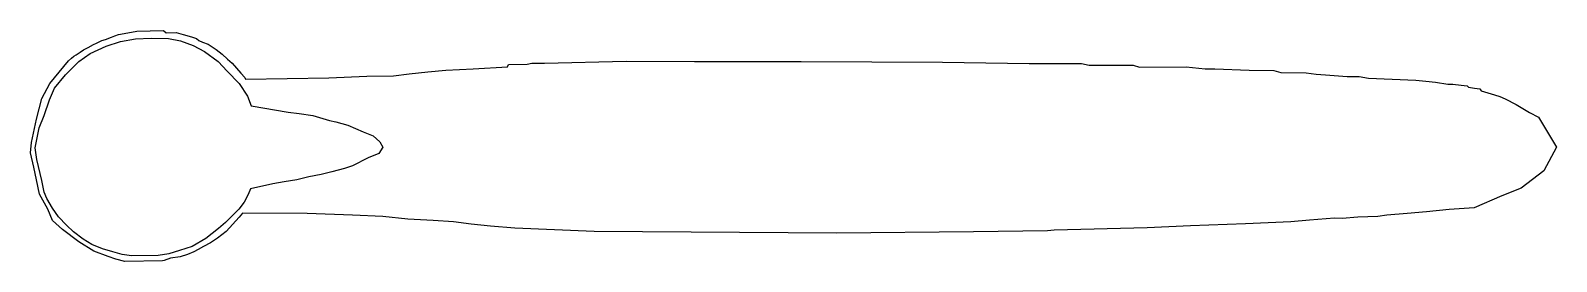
# Model space of a CAD drawing. Extents: x -85 to 1043, y -84 to 87.
import ezdxf

# ---------------------------------------------------------------- set-up
doc = ezdxf.new("R2010")
doc.units = 0

msp = doc.modelspace()

# ---------------------------------------------------------------- linework, layer by layer
at = {"layer": 'SAMPLE_AREA_2'}
msp.add_lwpolyline([(-56.700558, 64.542805), (-54.433228, 66.54339), (-52.732731, 67.877113), (-51.165607, 68.877405), (-48.198073, 70.844647), (-45.697342, 72.61183), (-42.263005, 74.512385), (-38.261836, 76.612999), (-35.961164, 77.579948), (-32.193396, 79.580533), (-29.459264, 80.380767), (-25.057978, 82.04792), (-22.423875, 82.981527), (-19.674924, 84.067029), (-12.858117, 85.193284), (-6.21914, 86.438092), (13.460685, 86.971581), (15.357536, 85.311837), (22.944938, 85.548943), (28.102, 83.948476), (34.088935, 82.288731), (37.764083, 80.984647), (39.72021, 79.562009), (42.209826, 78.257924), (46.596293, 76.77601), (52.346122, 72.923032), (56.910418, 69.544267), (60.763396, 65.869119), (64.142161, 62.846013), (70.781138, 55.377164), (73.626414, 52.235505), (74.21918, 51.049974), (135.629717, 51.939122), (163.845369, 53.124654), (183.584471, 53.36176), (195.024851, 54.902951), (208.895571, 56.325589), (222.232801, 57.570397), (242.446115, 58.578099), (267.816492, 60.000737), (268.646364, 61.838311), (282.279977, 62.193971), (285.777295, 62.786737), (295.202272, 62.786737), (355.486554, 64.209374), (406.185594, 63.996418), (485.010273, 64.136925), (589.50098, 63.637343), (653.447482, 62.638179), (692.16509, 62.638179), (697.910284, 61.389224), (730.383116, 61.389224), (735.129146, 59.890478), (769.600307, 60.140269), (783.630805, 58.58371), (790.921825, 58.642986), (816.232924, 57.694561), (834.490111, 57.338902), (839.647174, 55.856987), (858.43785, 55.619881), (865.728869, 54.730732), (872.723506, 54.197243), (888.728182, 53.070988), (897.501116, 52.952435), (904.436476, 51.766903), (939.409659, 50.166435), (946.937784, 49.455116), (954.050974, 48.803074), (963.061014, 47.32116), (966.854715, 47.202606), (972.84165, 46.432011), (977.287393, 45.957798), (978.295095, 45.009373), (982.740839, 44.416607), (986.653093, 43.764565), (987.660795, 42.46048), (992.580751, 40.860012), (997.61926, 39.318821), (1001.531515, 38.192566), (1005.562322, 36.354992), (1013.505384, 32.205632), (1023.404573, 26.277974), (1030.04355, 22.780655), (1043.433471, 0.734158), (1034.089725, -16.899527), (1017.334212, -29.545197), (1003.107833, -35.34113), (982.479583, -44.114063), (964.064325, -45.536701), (947.387847, -47.196446), (933.003397, -48.381977), (918.065699, -49.488473), (911.268651, -50.674005), (896.489023, -50.990147), (885.028885, -52.017608), (879.417368, -51.859537), (860.84404, -53.282175), (847.091873, -54.546742), (813.580846, -55.96938), (772.798559, -57.550088), (740.789206, -58.893691), (671.949337, -60.790541), (667.128175, -61.264754), (612.356615, -61.897038), (511.099043, -62.886444), (331.99888, -61.762385), (273.173094, -59.139579), (255.375484, -57.640833), (240.950052, -56.142087), (228.023367, -54.64334), (212.848562, -53.519281), (194.114236, -52.582565), (175.567252, -50.709132), (153.273404, -49.585072), (119.738959, -48.273669), (71.966426, -48.086326), (69.34362, -51.083818), (59.789114, -61.762385), (53.419442, -66.63331), (48.173831, -70.005488), (43.115563, -72.815637), (39.181354, -75.063757), (35.996519, -76.749846), (31.312937, -78.810622), (25.879982, -80.309368), (18.573595, -81.433428), (14.077357, -83.119517), (12.765954, -83.494204), (-15.148193, -83.86889), (-21.752043, -82.042293), (-27.512849, -80.075189), (-38.050907, -76.281488), (-49.010488, -69.256115), (-61.094129, -60.263638), (-68.541024, -53.659788), (-72.05371, -45.229341), (-78.095531, -34.129253), (-80.484157, -23.450687), (-82.310754, -14.036687), (-84.839888, -3.498629), (-83.996844, 4.088774), (-80.34365, 21.37119), (-76.549949, 36.686502), (-70.508128, 47.786591), (-56.700558, 64.542805)], close=True, dxfattribs=at)
at = {"layer": 'SAMPLE_AREA_3'}
msp.add_lwpolyline([(-81.292075, 0.277509), (-78.367764, 14.978101), (-74.811169, 24.225247), (-70.859397, 35.685386), (-66.98666, 44.379285), (-59.083116, 54.258715), (-49.203686, 63.980074), (-40.82593, 69.986768), (-28.891578, 75.440213), (-18.300829, 78.917772), (-7.314903, 80.814623), (4.461378, 81.367871), (17.265119, 81.051729), (25.959018, 79.233914), (35.522306, 75.993461), (43.741992, 71.409406), (53.858528, 64.138145), (60.576541, 56.866884), (69.349475, 47.698773), (75.514239, 38.451627), (78.359515, 31.259402), (105.626742, 26.675346), (113.688357, 25.647885), (123.883929, 23.988141), (136.292493, 20.352511), (140.876548, 19.32505), (149.807553, 17.033022), (161.188657, 12.132825), (168.538953, 9.129478), (173.518185, 4.545423), (175.573107, 0.593651), (172.648795, -3.990405), (164.903322, -7.230858), (153.206077, -13.158516), (147.278419, -14.976331), (138.031272, -17.584501), (130.048693, -19.639422), (121.038653, -21.141095), (112.028613, -23.512159), (102.702431, -24.934797), (94.403709, -26.357434), (77.885302, -30.230171), (75.988452, -34.260979), (73.06414, -40.109601), (69.191404, -45.088834), (63.896029, -50.463244), (59.311974, -55.047299), (54.253705, -59.394249), (44.769453, -66.744545), (34.573881, -72.830274), (25.247699, -75.83362), (17.344155, -78.125648), (9.578923, -79.548286), (-10.160179, -79.666839), (-16.976985, -78.77769), (-24.090175, -76.643734), (-31.736854, -74.4505), (-39.561362, -71.190288), (-45.903957, -67.278034), (-53.017146, -61.824588), (-58.292762, -57.023185), (-64.22042, -50.739868), (-68.666163, -44.515827), (-72.815524, -37.224808), (-74.771651, -32.601234), (-76.372119, -23.946854), (-80.106543, -8.416389)], close=True, dxfattribs=at)

doc.saveas('drawing.dxf')
